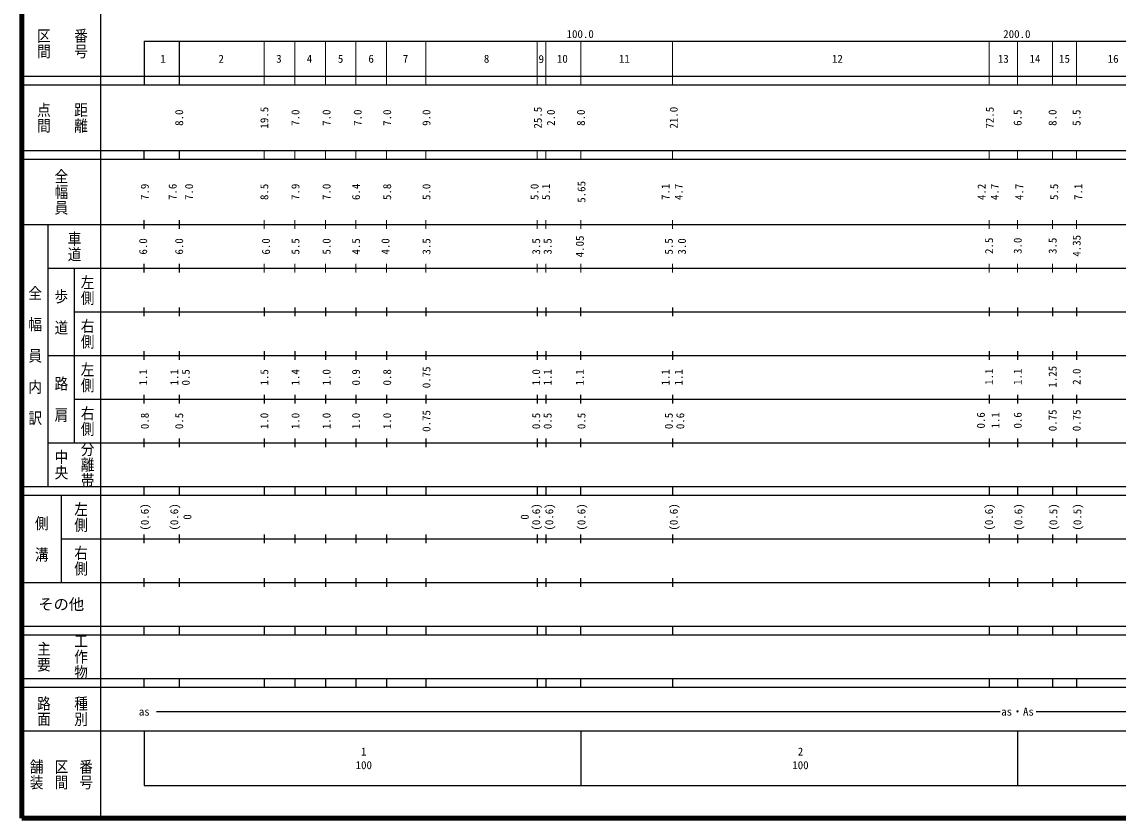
# Model space of a CAD drawing. Units: millimetres on the paper, enlarged 1000 times. Extents: x 40000 to 680000, y 20000 to 380000.
# Drawn here: x 40000 to 291026, y 20000 to 202446 of the extents above; entities that cross this region are included whole.
import ezdxf
from ezdxf.enums import TextEntityAlignment as Align

# ---------------------------------------------------------------- set-up
doc = ezdxf.new("R2010")
doc.units = ezdxf.units.MM
doc.header["$LTSCALE"] = 1000
doc.layers.add('M-TTL', color=2, linetype='Continuous', lineweight=140)
doc.layers.add('M-TTL-BAND', color=7, linetype='Continuous', lineweight=25)
doc.styles.add('@ＭＳ ゴシック', font='')
doc.styles.add('ＭＳ ゴシック', font='')
doc.styles.get('@ＭＳ ゴシック').set_extended_font_data('@MS Gothic')
doc.styles.get('ＭＳ ゴシック').set_extended_font_data('MS Gothic')

msp = doc.modelspace()

# ---------------------------------------------------------------- linework, layer by layer
at = {"layer": 'M-TTL'}
for p, q in [((40000, 380000), (40000, 20000)), ((40000, 20000), (680000, 20000))]:
    msp.add_line(p, q, dxfattribs=at)
at = {"layer": 'M-TTL-BAND'}
for p, q in [((58000, 370000), (58000, 20000)), ((68000, 198000), (579000, 198000)), ((68000, 198000), (68000, 188000)), ((76000, 198000), (76000, 188000)), ((40000, 190000), (579000, 190000)), ((40000, 188000), (579000, 188000)), ((40000, 173000), (579000, 173000)), ((40000, 171000), (579000, 171000)), ((68000, 171000), (68000, 173000)), ((76000, 173000), (76000, 171000)), ((40000, 156000), (579000, 156000)), ((46000, 96000), (46000, 156000)), ((68000, 155000), (68000, 157000)), ((76000, 157000), (76000, 155000)), ((46000, 146000), (579000, 146000)), ((52000, 146000), (52000, 106000)), ((68000, 145000), (68000, 147000)), ((76000, 147000), (76000, 145000)), ((52000, 136000), (579000, 136000)), ((68000, 135000), (68000, 137000)), ((76000, 137000), (76000, 135000)), ((95500, 137000), (95500, 135000)), ((102500, 137000), (102500, 135000)), ((109500, 137000), (109500, 135000)), ((116500, 137000), (116500, 135000)), ((123500, 137000), (123500, 135000)), ((132500, 137000), (132500, 135000)), ((158000, 137000), (158000, 135000)), ((160000, 137000), (160000, 135000)), ((168000, 135000), (168000, 137000)), ((189000, 137000), (189000, 135000)), ((261500, 137000), (261500, 135000)), ((268000, 137000), (268000, 135000)), ((276000, 137000), (276000, 135000)), ((281500, 137000), (281500, 135000)), ((46000, 126000), (579000, 126000)), ((68000, 125000), (68000, 127000)), ((76000, 127000), (76000, 125000)), ((95500, 127000), (95500, 125000)), ((102500, 127000), (102500, 125000)), ((109500, 127000), (109500, 125000)), ((116500, 127000), (116500, 125000)), ((123500, 127000), (123500, 125000)), ((132500, 127000), (132500, 125000)), ((158000, 127000), (158000, 125000)), ((160000, 127000), (160000, 125000)), ((168000, 125000), (168000, 127000)), ((189000, 127000), (189000, 125000)), ((261500, 127000), (261500, 125000)), ((268000, 127000), (268000, 125000)), ((276000, 127000), (276000, 125000)), ((281500, 127000), (281500, 125000)), ((52000, 116000), (579000, 116000)), ((68000, 115000), (68000, 117000)), ((76000, 117000), (76000, 115000)), ((95500, 117000), (95500, 115000)), ((102500, 117000), (102500, 115000)), ((109500, 117000), (109500, 115000)), ((116500, 117000), (116500, 115000)), ((123500, 117000), (123500, 115000)), ((132500, 117000), (132500, 115000)), ((158000, 117000), (158000, 115000)), ((160000, 117000), (160000, 115000)), ((168000, 115000), (168000, 117000)), ((189000, 117000), (189000, 115000)), ((261500, 117000), (261500, 115000)), ((268000, 117000), (268000, 115000)), ((276000, 117000), (276000, 115000)), ((281500, 117000), (281500, 115000)), ((46000, 106000), (579000, 106000)), ((68000, 105000), (68000, 107000)), ((76000, 107000), (76000, 105000)), ((95500, 107000), (95500, 105000)), ((102500, 107000), (102500, 105000)), ((109500, 107000), (109500, 105000)), ((116500, 107000), (116500, 105000)), ((123500, 107000), (123500, 105000)), ((132500, 107000), (132500, 105000)), ((158000, 107000), (158000, 105000)), ((160000, 107000), (160000, 105000)), ((168000, 105000), (168000, 107000)), ((189000, 107000), (189000, 105000)), ((261500, 107000), (261500, 105000)), ((268000, 107000), (268000, 105000)), ((276000, 107000), (276000, 105000)), ((281500, 107000), (281500, 105000)), ((40000, 96000), (579000, 96000)), ((68000, 94000), (68000, 96000)), ((76000, 96000), (76000, 94000)), ((95500, 96000), (95500, 94000)), ((102500, 96000), (102500, 94000)), ((109500, 96000), (109500, 94000)), ((116500, 96000), (116500, 94000)), ((123500, 96000), (123500, 94000)), ((132500, 96000), (132500, 94000)), ((158000, 96000), (158000, 94000)), ((160000, 96000), (160000, 94000)), ((168000, 94000), (168000, 96000)), ((189000, 96000), (189000, 94000)), ((261500, 96000), (261500, 94000)), ((268000, 96000), (268000, 94000)), ((276000, 96000), (276000, 94000)), ((281500, 96000), (281500, 94000)), ((40000, 94000), (579000, 94000)), ((49000, 94000), (49000, 74000)), ((49000, 84000), (579000, 84000)), ((68000, 83000), (68000, 85000)), ((76000, 85000), (76000, 83000)), ((95500, 85000), (95500, 83000)), ((102500, 85000), (102500, 83000)), ((109500, 85000), (109500, 83000)), ((116500, 85000), (116500, 83000)), ((123500, 85000), (123500, 83000)), ((132500, 85000), (132500, 83000)), ((158000, 85000), (158000, 83000)), ((160000, 85000), (160000, 83000)), ((168000, 83000), (168000, 85000)), ((189000, 85000), (189000, 83000)), ((261500, 85000), (261500, 83000)), ((268000, 85000), (268000, 83000)), ((276000, 85000), (276000, 83000)), ((281500, 85000), (281500, 83000)), ((40000, 74000), (579000, 74000)), ((68000, 73000), (68000, 75000)), ((76000, 75000), (76000, 73000)), ((95500, 75000), (95500, 73000)), ((102500, 75000), (102500, 73000)), ((109500, 75000), (109500, 73000)), ((116500, 75000), (116500, 73000)), ((123500, 75000), (123500, 73000)), ((132500, 75000), (132500, 73000)), ((158000, 75000), (158000, 73000)), ((160000, 75000), (160000, 73000)), ((168000, 73000), (168000, 75000)), ((189000, 75000), (189000, 73000)), ((261500, 75000), (261500, 73000)), ((268000, 75000), (268000, 73000)), ((276000, 75000), (276000, 73000)), ((281500, 75000), (281500, 73000)), ((40000, 64000), (579000, 64000)), ((68000, 62000), (68000, 64000)), ((76000, 64000), (76000, 62000)), ((95500, 64000), (95500, 62000)), ((102500, 64000), (102500, 62000)), ((109500, 64000), (109500, 62000)), ((116500, 64000), (116500, 62000)), ((123500, 64000), (123500, 62000)), ((132500, 64000), (132500, 62000)), ((158000, 64000), (158000, 62000)), ((160000, 64000), (160000, 62000)), ((168000, 62000), (168000, 64000)), ((189000, 64000), (189000, 62000)), ((261500, 64000), (261500, 62000)), ((268000, 64000), (268000, 62000)), ((276000, 64000), (276000, 62000)), ((281500, 64000), (281500, 62000)), ((40000, 62000), (579000, 62000)), ((40000, 52000), (579000, 52000)), ((68000, 50000), (68000, 52000)), ((76000, 52000), (76000, 50000)), ((95500, 52000), (95500, 50000)), ((102500, 52000), (102500, 50000)), ((109500, 52000), (109500, 50000)), ((116500, 52000), (116500, 50000)), ((123500, 52000), (123500, 50000)), ((132500, 52000), (132500, 50000)), ((158000, 52000), (158000, 50000)), ((160000, 52000), (160000, 50000)), ((168000, 50000), (168000, 52000)), ((189000, 52000), (189000, 50000)), ((261500, 52000), (261500, 50000)), ((268000, 52000), (268000, 50000)), ((276000, 52000), (276000, 50000)), ((281500, 52000), (281500, 50000)), ((40000, 50000), (579000, 50000)), ((70805, 44406), (264026, 44406)), ((272269, 44406), (414524, 44406)), ((40000, 40000), (579000, 40000)), ((68000, 40000), (68000, 27500)), ((168000, 40000), (168000, 27500)), ((268000, 40000), (268000, 27500)), ((68000, 27500), (579000, 27500))]:
    msp.add_line(p, q, dxfattribs=at)
at = {"layer": 'M-TTL-BAND', "lineweight": 13}
for p, q in [((95500, 198000), (95500, 188000)), ((102500, 198000), (102500, 188000)), ((109500, 198000), (109500, 188000)), ((116500, 198000), (116500, 188000)), ((123500, 198000), (123500, 188000)), ((132500, 198000), (132500, 188000)), ((158000, 198000), (158000, 188000)), ((160000, 198000), (160000, 188000)), ((168000, 198000), (168000, 188000)), ((189000, 198000), (189000, 188000)), ((261500, 198000), (261500, 188000)), ((268000, 198000), (268000, 188000)), ((276000, 198000), (276000, 188000)), ((281500, 198000), (281500, 188000)), ((95500, 173000), (95500, 171000)), ((102500, 173000), (102500, 171000)), ((109500, 173000), (109500, 171000)), ((116500, 173000), (116500, 171000)), ((123500, 173000), (123500, 171000)), ((132500, 173000), (132500, 171000)), ((158000, 173000), (158000, 171000)), ((160000, 173000), (160000, 171000)), ((168000, 171000), (168000, 173000)), ((189000, 173000), (189000, 171000)), ((261500, 173000), (261500, 171000)), ((268000, 173000), (268000, 171000)), ((276000, 173000), (276000, 171000)), ((281500, 173000), (281500, 171000)), ((95500, 157000), (95500, 155000)), ((102500, 157000), (102500, 155000)), ((109500, 157000), (109500, 155000)), ((116500, 157000), (116500, 155000)), ((123500, 157000), (123500, 155000)), ((132500, 157000), (132500, 155000)), ((158000, 157000), (158000, 155000)), ((160000, 157000), (160000, 155000)), ((168000, 155000), (168000, 157000)), ((189000, 157000), (189000, 155000)), ((261500, 157000), (261500, 155000)), ((268000, 157000), (268000, 155000)), ((276000, 157000), (276000, 155000)), ((281500, 157000), (281500, 155000)), ((95500, 147000), (95500, 145000)), ((102500, 147000), (102500, 145000)), ((109500, 147000), (109500, 145000)), ((116500, 147000), (116500, 145000)), ((123500, 147000), (123500, 145000)), ((132500, 147000), (132500, 145000)), ((158000, 147000), (158000, 145000)), ((160000, 147000), (160000, 145000)), ((168000, 145000), (168000, 147000)), ((189000, 147000), (189000, 145000)), ((261500, 147000), (261500, 145000)), ((268000, 147000), (268000, 145000)), ((276000, 147000), (276000, 145000)), ((281500, 147000), (281500, 145000))]:
    msp.add_line(p, q, dxfattribs=at)

# ---------------------------------------------------------------- texts
at = {"layer": 'M-TTL-BAND', "style": '@ＭＳ ゴシック', "width": 1.15}
for s, p in [('番号', (53500, 197500)), ('区間', (45000, 197500)), ('点間', (45000, 180500)), ('距離', (53500, 180500)), ('全幅員', (49000, 163500)), ('車道', (52000, 151000)), ('左側', (55000, 141000)), ('全\u3000幅\u3000員\u3000内\u3000訳', (43000, 126000)), ('歩\u3000道', (49000, 136000)), ('右側', (55000, 131000)), ('左側', (55000, 121000)), ('路\u3000肩', (49000, 116000)), ('右側', (55000, 111000)), ('分離帯', (55000, 101000)), ('中央', (49000, 101000)), ('左側', (53500, 89000)), ('側\u3000溝', (44500, 84000)), ('右側', (53500, 79000)), ('主要', (45000, 57000)), ('工作物', (53500, 57000)), ('路面', (45000, 44500)), ('種別', (53500, 44500)), ('舗装', (43333, 30000)), ('区間', (49000, 30000)), ('番号', (54667, 30000))]:
    msp.add_text(s, height=2281, rotation=270, dxfattribs=at).set_placement(p, align=Align.MIDDLE_CENTER)
at = {"layer": 'M-TTL-BAND', "style": 'ＭＳ ゴシック'}
for s, p in [('100.0', (167844, 198195)), ('200.0', (267844, 198195))]:
    msp.add_text(s, height=1833, dxfattribs=at).set_placement(p, align=Align.BOTTOM_CENTER)
for s, height, p in [('1', 1833, (72301, 194000)), ('2', 1833, (85634, 194000)), ('3', 1833, (98857, 194000)), ('4', 1833, (105857, 194000)), ('5', 1833, (112969, 194000)), ('6', 1833, (119969, 194000)), ('7', 1833, (127858, 194000)), ('8', 1833, (146414, 194000)), ('9', 1833, (158930, 193940)), ('10', 1833, (163760, 194000)), ('11', 1833, (177981, 194000)), ('12', 1833, (226751, 194000)), ('13', 1833, (264752, 194000)), ('14', 1833, (271996, 194000)), ('15', 1833, (278761, 194000)), ('16', 1833, (289899, 194000)), ('その他', 2566, (49000, 69000)), ('as・As', 1833, (268000, 44406)), ('as', 1833, (68006, 44406)), ('1', 1833, (118288, 35238)), ('2', 1833, (218288, 35238)), ('100', 1833, (118288, 32131)), ('100', 1833, (218288, 32131))]:
    msp.add_text(s, height=height, dxfattribs=at).set_placement(p, align=Align.MIDDLE_CENTER)
for s, p in [('8.0', (76006, 180500)), ('19.5', (95506, 180500)), ('7.0', (102632, 180500)), ('7.0', (109757, 180500)), ('7.0', (116882, 180500)), ('7.0', (123632, 180500)), ('9.0', (132633, 180500)), ('25.5', (158134, 180500)), ('2.0', (161134, 180500)), ('8.0', (168006, 180500)), ('21.0', (189260, 180500)), ('72.5', (261638, 180500)), ('6.5', (268013, 180500)), ('8.0', (276013, 180500)), ('5.5', (281513, 180500)), ('5.65', (168130, 163500)), ('7.9', (68130, 163500)), ('7.6', (74506, 163500)), ('7.0', (78256, 163500)), ('8.5', (95506, 163500)), ('7.9', (102632, 163500)), ('7.0', (109757, 163500)), ('6.4', (116507, 163500)), ('5.8', (123632, 163500)), ('5.0', (132633, 163500)), ('5.0', (157384, 163500)), ('5.1', (160009, 163500)), ('7.1', (187385, 163500)), ('4.7', (190385, 163500)), ('4.2', (259762, 163500)), ('4.7', (262763, 163500)), ('4.7', (268388, 163500)), ('5.5', (276388, 163500)), ('7.1', (281888, 163500)), ('4.05', (167755, 151000)), ('4.35', (281533, 151139)), ('6.0', (67755, 151000)), ('6.0', (76006, 151000)), ('6.0', (95881, 151000)), ('5.5', (102632, 151000)), ('5.0', (109757, 151000)), ('4.5', (116507, 151000)), ('4.0', (123257, 151000)), ('3.5', (132633, 151000)), ('3.5', (157759, 151000)), ('3.5', (160384, 151000)), ('5.5', (188135, 151000)), ('3.0', (191135, 151000)), ('2.5', (261477, 151139)), ('3.0', (268033, 151139)), ('3.5', (276033, 151139)), ('0.75', (132633, 121000)), ('1.25', (276033, 121139)), ('1.1', (67755, 121000)), ('1.1', (74881, 121000)), ('0.5', (77506, 121000)), ('1.5', (95506, 121000)), ('1.4', (102632, 121000)), ('1.0', (109757, 121000)), ('0.9', (116507, 121000)), ('0.8', (123632, 121000)), ('1.0', (157759, 121000)), ('1.1', (160384, 121000)), ('1.1', (167755, 121000)), ('1.1', (187385, 121000)), ('1.1', (190385, 121000)), ('1.1', (261477, 121139)), ('1.1', (268033, 121139)), ('2.0', (281533, 121139)), ('0.75', (132633, 111000)), ('0.75', (276033, 111139)), ('0.75', (281533, 111139)), ('0.8', (68130, 111000)), ('0.5', (76006, 111000)), ('1.0', (95506, 111000)), ('1.0', (102632, 111000)), ('1.0', (109757, 111000)), ('1.0', (116507, 111000)), ('1.0', (123632, 111000)), ('0.5', (157759, 111000)), ('0.5', (160384, 111000)), ('0.5', (168130, 111000)), ('0.5', (188135, 111000)), ('0.6', (190760, 111000)), ('0.6', (259595, 111139)), ('1.1', (262929, 111139)), ('0.6', (268033, 111139)), ('(0.6)', (68130, 89000)), ('(0.6)', (74881, 89000)), ('(0.6)', (157759, 89000)), ('(0.6)', (160759, 89000)), ('(0.6)', (168130, 89000)), ('(0.6)', (189260, 89000)), ('(0.6)', (261450, 89000)), ('(0.6)', (268200, 89000)), ('(0.5)', (276200, 89000)), ('(0.5)', (281700, 89000)), ('0', (77881, 89000)), ('0', (155134, 89000))]:
    msp.add_text(s, height=1833, rotation=90, dxfattribs=at).set_placement(p, align=Align.MIDDLE_CENTER)

doc.saveas('drawing.dxf')
